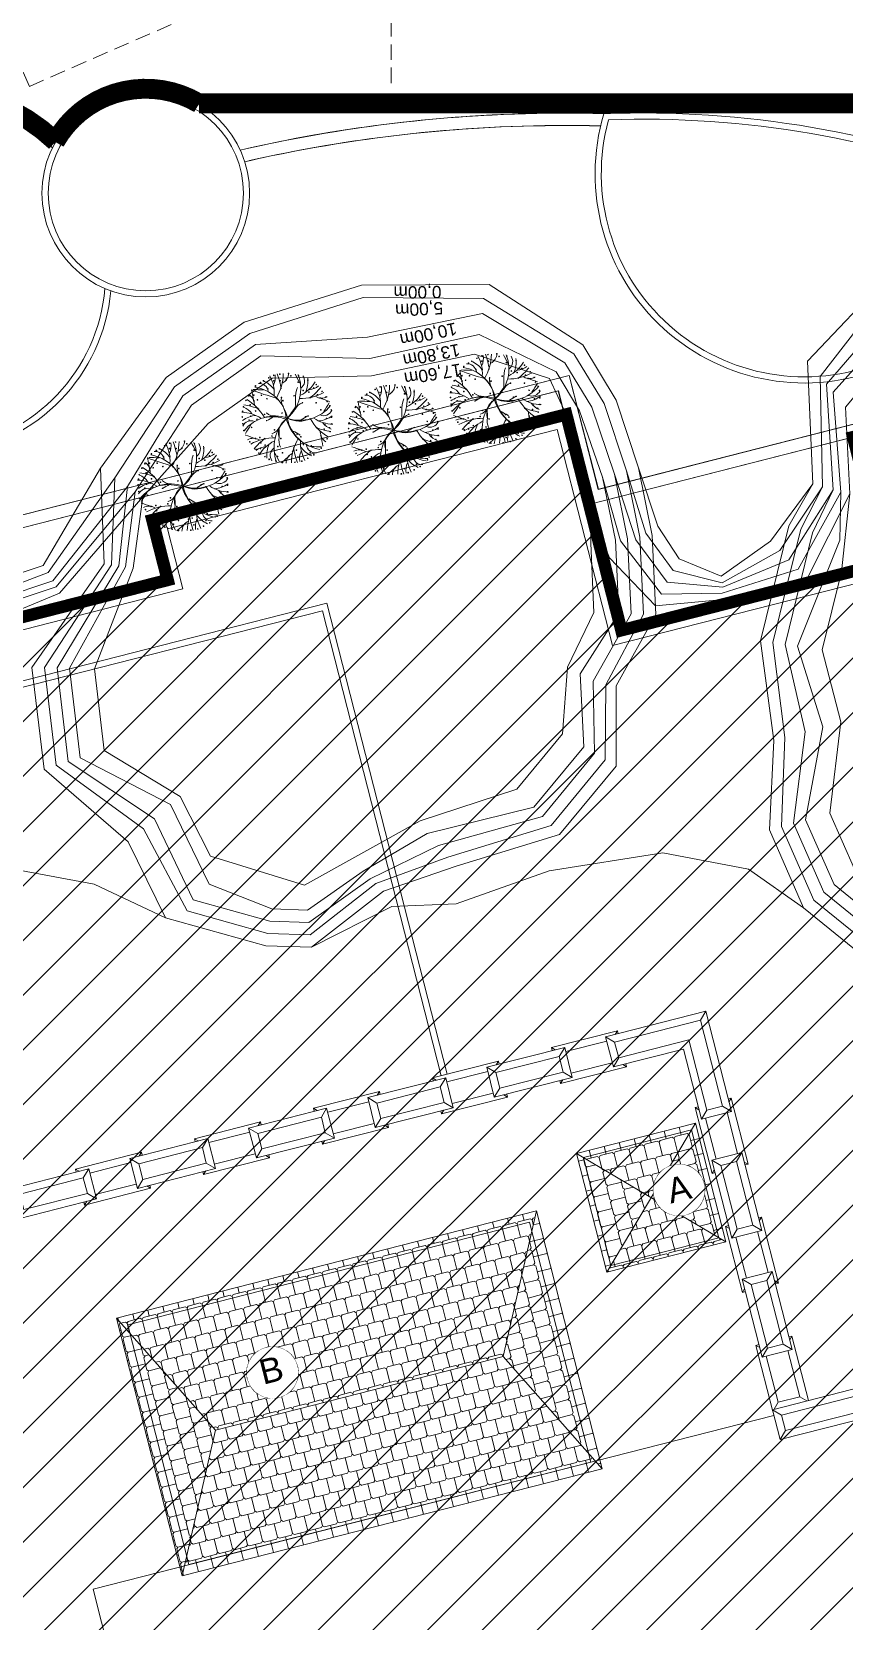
# Model space of a CAD drawing. Header units: millimetres. Extents: x 886808 to 1650903, y -1008069 to 230892.
# Drawn here: x 949203 to 962326, y -286139 to -260456 of the extents above; entities that cross this region are included whole.
import ezdxf
from ezdxf.enums import TextEntityAlignment as Align

# ---------------------------------------------------------------- set-up
doc = ezdxf.new("R2010")
doc.units = ezdxf.units.MM
doc.linetypes.add('DASHED2', pattern=[0.375, 0.25, -0.125])
doc.linetypes.add('PHANTOM2', pattern=[31.75, 15.875, -3.175, 3.175, -3.175, 3.175, -3.175])
doc.layers.get('0').update_dxf_attribs({"lineweight": 0})
for name, color, linetype, lineweight in [('0___TUONG XAY MOI', 10, 'Continuous', 40), ('8l', 8, 'Continuous', 5), ('8l NET TO', 8, 'Continuous', 9), ('DMANH', 116, 'Continuous', 15)]:
    doc.layers.add(name, color=color, linetype=linetype, lineweight=lineweight)
doc.styles.add('Arial', font='arial.ttf', dxfattribs={"height": 253.361452})

# ---------------------------------------------------------------- blocks, each defined once
blk = doc.blocks.new('tree9')
for centre, radius, start, end in [((-795, 318), 758, 35.2556, 48.2655), ((-245, 896), 3.75, 0, 180), ((-245, 896), 3.75, 180, 0), ((-721, 672), 546, 356.9454, 26.6607), ((-298, 894), 128, 326.7152, 25.9404), ((-182, 938), 3.75, 0, 180), ((-182, 938), 3.75, 180, 0), ((-8233, 4110), 8688, 338.0574, 338.8265), ((-130, 948), 3.75, 0, 180), ((-130, 948), 3.75, 180, 0), ((1344, 400), 1582, 158.7733, 158.8265), ((-7645, -9739), 13093, 54.3945, 54.8866), ((-372, 657), 436, 338.9912, 48.6002), ((-81, 976), 3.75, 0, 180), ((-81, 976), 3.75, 180, 0), ((-42, 875), 3.75, 0, 180), ((-35, 990), 3.75, 0, 180), ((-35, 990), 3.75, 180, 0), ((-77, 906), 101, 335.3975, 62.7353), ((-220, 829), 301, 3.2809, 33.8333), ((46, 990), 3.75, 0, 180), ((46, 990), 3.75, 180, 0), ((-261, 1023), 384, 323.3595, 356.7486), ((-195, 1241), 546, 296.9454, 326.6607), ((56, 931), 3.75, 0, 180), ((56, 931), 3.75, 180, 0), ((-5, 1058), 198, 302.6988, 336.0759), ((119, 987), 3.75, 0, 180), ((119, 987), 3.75, 180, 0), ((123, 913), 3.75, 0, 180), ((123, 913), 3.75, 180, 0), ((-539, 1128), 758, 335.2556, 348.2655), ((161, 962), 3.75, 0, 180), ((161, 962), 3.75, 180, 0), ((172, 903), 3.75, 0, 180), ((172, 903), 3.75, 180, 0), ((203, 966), 3.75, 0, 180), ((203, 966), 3.75, 180, 0), ((208, 986), 128, 266.7152, 325.9404), ((-974, 9465), 8688, 278.0574, 278.8265), ((280, 931), 3.75, 0, 180), ((280, 931), 3.75, 180, 0), ((602, -684), 1582, 98.7733, 98.8265), ((-372, 607), 101, 35.3975, 122.7353), ((-377, 445), 301, 63.2809, 93.8333), ((-375, 745), 3.75, 0, 180), ((-375, 745), 3.75, 180, 0), ((-565, 505), 384, 23.3595, 56.7486), ((-322, 836), 3.75, 0, 180), ((-322, 836), 3.75, 180, 0), ((-467, 745), 198, 2.6988, 36.0759), ((-287, 805), 3.75, 0, 180), ((-287, 805), 3.75, 180, 0), ((-242, 752), 3.75, 0, 180), ((-242, 752), 3.75, 180, 0), ((-210, 843), 3.75, 0, 180), ((-210, 843), 3.75, 180, 0), ((-183, 765), 3.75, 0, 180), ((-183, 765), 3.75, 180, 0), ((-173, 870), 3.75, 0, 180), ((-173, 870), 3.75, 180, 0), ((-123, 826), 3.75, 0, 180), ((-123, 826), 3.75, 180, 0), ((-42, 875), 3.75, 180, 0), ((20, 731), 2.53, 3.3236, 206.7152), ((1484, 1468), 1642, 206.7152, 209.7311), ((28, 700), 3.75, 0, 180), ((-33, 931), 436, 278.9912, 348.6002), ((-219, 645), 292, 330.3554, 21.8196), ((54, 750), 3.75, 0, 180), ((54, 750), 3.75, 0, 180), ((54, 750), 3.75, 0, 180), ((54, 750), 3.75, 180, 0), ((54, 750), 3.75, 180, 0), ((54, 750), 3.75, 180, 0), ((154, 821), 3.75, 0, 180), ((154, 821), 3.75, 180, 0), ((244, 863), 3.75, 0, 180), ((244, 863), 3.75, 180, 0), ((330, 800), 101, 275.3975, 2.7353), ((350, 752), 3.75, 0, 180), ((350, 752), 3.75, 180, 0), ((-12673, 2031), 13093, 354.3945, 354.8866), ((192, 885), 301, 303.2809, 333.8333), ((382, 861), 3.75, 0, 180), ((382, 861), 3.75, 180, 0), ((427, 735), 3.75, 0, 180), ((427, 735), 3.75, 180, 0), ((452, 776), 3.75, 0, 180), ((452, 776), 3.75, 180, 0), ((487, 707), 3.75, 0, 180), ((487, 707), 3.75, 180, 0), ((-472, 409), 128, 26.7152, 85.9404), ((-459, 536), 3.75, 0, 180), ((-459, 536), 3.75, 180, 0), ((5063, -11269), 13093, 114.3945, 114.8866), ((-304, 227), 436, 38.9912, 108.6002), ((-430, 560), 3.75, 0, 180), ((-430, 560), 3.75, 180, 0), ((-429, 644), 3.75, 0, 180), ((-429, 644), 3.75, 180, 0), ((-357, 637), 3.75, 0, 180), ((-357, 637), 3.75, 180, 0), ((-175, 917), 317, 246.5623, 270.6123), ((-263, 689), 3.75, 0, 180), ((-263, 689), 3.75, 180, 0), ((-210, 585), 3.75, 0, 180), ((-210, 585), 3.75, 180, 0), ((-78, 2240), 1642, 266.7152, 269.7311), ((-129, 674), 3.75, 0, 180), ((-129, 674), 3.75, 180, 0), ((-127, 674), 1.79, 42.8151, 197.1849), ((5, 715), 140, 197.1849, 241.7271), ((-2916, -3037), 4607, 50.1713, 52.0895), ((28, 700), 3.75, 180, 0), ((-94, 1002), 533, 285.2496, 316.7974), ((1597, -271), 1642, 146.7152, 149.7311), ((214, 602), 3.75, 0, 180), ((214, 602), 3.75, 180, 0), ((226, 629), 2.53, 303.3236, 146.7152), ((245, 640), 3.75, 0, 180), ((245, 640), 3.75, 180, 0), ((560, 1070), 546, 236.9454, 266.6607), ((338, 1018), 384, 263.3595, 296.7486), ((333, 665), 3.75, 0, 180), ((333, 665), 3.75, 180, 0), ((291, 1311), 758, 275.2556, 288.2655), ((392, 585), 3.75, 0, 180), ((392, 585), 3.75, 180, 0), ((403, 543), 3.75, 0, 180), ((403, 543), 3.75, 180, 0), ((497, 813), 198, 242.6988, 276.0759), ((541, 593), 128, 206.7152, 265.9404), ((469, 599), 3.75, 0, 180), ((469, 599), 3.75, 180, 0), ((515, 640), 3.75, 0, 180), ((515, 640), 3.75, 180, 0), ((525, 564), 3.75, 0, 180), ((525, 564), 3.75, 180, 0), ((-491, -68), 546, 56.9454, 86.6607), ((-222, -309), 758, 95.2556, 108.2655), ((-455, 438), 3.75, 0, 180), ((-455, 438), 3.75, 180, 0), ((-428, 189), 198, 62.6988, 96.0759), ((-445, 371), 3.75, 0, 180), ((-445, 371), 3.75, 180, 0), ((-269, -16), 384, 83.3595, 116.7486), ((-122, 117), 301, 123.2809, 153.8333), ((-386, 504), 3.75, 0, 180), ((-386, 504), 3.75, 180, 0), ((-385, 368), 3.75, 0, 180), ((-385, 368), 3.75, 180, 0), ((-382, 441), 3.75, 0, 180), ((-382, 441), 3.75, 180, 0), ((103, 71), 436, 98.9912, 168.6002), ((-294, 367), 3.75, 0, 180), ((-294, 367), 3.75, 180, 0), ((-3023, 1291), 2970, 336.8028, 342.3341), ((-197, 445), 3.75, 0, 180), ((-197, 445), 3.75, 0, 180), ((-197, 445), 3.75, 0, 180), ((-197, 445), 3.75, 180, 0), ((-197, 445), 3.75, 180, 0), ((-197, 445), 3.75, 180, 0), ((-196, 447), 1.79, 102.8151, 257.1849), ((-166, 582), 140, 257.1849, 301.7271), ((37, 169), 318, 88.4216, 136.3069), ((-184, 398), 3.75, 0, 180), ((-184, 398), 3.75, 0, 180), ((-184, 398), 3.75, 180, 0), ((-184, 398), 3.75, 180, 0), ((-161, 459), 3.75, 0, 180), ((-161, 459), 3.75, 180, 0), ((-136, 368), 140, 317.1849, 1.7271), ((-25, 445), 3.75, 0, 180), ((-25, 445), 3.75, 180, 0), ((441, 345), 436, 158.9912, 228.6002), ((420, 322), 409, 156.0737, 190.394), ((373, 775), 436, 218.9912, 288.6002), ((200, 572), 176, 208.762, 283.5925), ((64, 287), 140, 17.1849, 61.7271), ((158, 354), 3.75, 0, 180), ((158, 354), 3.75, 180, 0), ((147, -1238), 1642, 86.7152, 89.7311), ((281, 607), 209, 259.1238, 289.3959), ((791, 330), 546, 176.9454, 206.6607), ((256, 420), 3.75, 0, 180), ((256, 420), 3.75, 180, 0), ((343, 382), 3.75, 0, 180), ((343, 382), 3.75, 180, 0), ((413, 431), 3.75, 0, 180), ((413, 431), 3.75, 180, 0), ((-4994, 12271), 13093, 294.3945, 294.8866), ((452, 375), 3.75, 0, 180), ((452, 375), 3.75, 180, 0), ((453, 501), 3.75, 0, 180), ((453, 501), 3.75, 0, 180), ((453, 501), 3.75, 0, 180), ((453, 501), 3.75, 0, 180), ((453, 501), 3.75, 180, 0), ((453, 501), 3.75, 180, 0), ((453, 501), 3.75, 180, 0), ((453, 501), 3.75, 180, 0), ((7294, 5857), 8688, 218.0574, 218.8265), ((501, 354), 3.75, 0, 180), ((501, 354), 3.75, 180, 0), ((522, 427), 3.75, 0, 180), ((522, 427), 3.75, 180, 0), ((-708, -583), 1582, 38.7733, 38.8265), ((-420, 315), 3.75, 0, 180), ((-420, 315), 3.75, 180, 0), ((-389, 256), 3.75, 0, 180), ((-389, 256), 3.75, 180, 0), ((-371, 221), 3.75, 0, 180), ((-371, 221), 3.75, 180, 0), ((-261, 202), 101, 95.3975, 182.7353), ((-298, 298), 3.75, 0, 180), ((-298, 298), 3.75, 180, 0), ((12742, -1029), 13093, 174.3945, 174.8866), ((-231, 225), 3.75, 0, 180), ((-231, 225), 3.75, 180, 0), ((-190, 285), 3.75, 0, 180), ((-190, 285), 3.75, 180, 0), ((265, -239), 546, 116.9454, 146.6607), ((-182, 179), 3.75, 0, 180), ((-182, 179), 3.75, 180, 0), ((608, -126), 758, 155.2556, 168.2655), ((-85, 180), 3.75, 0, 180), ((-85, 180), 3.75, 0, 180), ((-85, 180), 3.75, 0, 180), ((-85, 180), 3.75, 0, 180), ((-85, 180), 3.75, 180, 0), ((-85, 180), 3.75, 180, 0), ((-85, 180), 3.75, 180, 0), ((-85, 180), 3.75, 180, 0), ((331, -21), 384, 143.3595, 176.7486), ((-34, 274), 1.79, 162.8151, 317.1849), ((-18, 252), 3.75, 0, 180), ((-18, 252), 3.75, 180, 0), ((-1415, -466), 1642, 26.7152, 29.7311), ((50, 271), 2.53, 183.3236, 26.7152), ((197, 328), 1.79, 222.8151, 17.1849), ((224, 322), 3.75, 0, 180), ((224, 322), 3.75, 180, 0), ((235, 189), 3.75, 0, 180), ((235, 189), 3.75, 180, 0), ((368, 108), 128, 146.7152, 205.9404), ((864, 684), 758, 215.2556, 228.2655), ((250, 240), 3.75, 0, 180), ((250, 240), 3.75, 180, 0), ((634, 496), 384, 203.3595, 236.7486), ((294, 196), 3.75, 0, 180), ((294, 196), 3.75, 180, 0), ((446, 557), 301, 243.2809, 273.8333), ((322, 242), 3.75, 0, 180), ((322, 242), 3.75, 180, 0), ((536, 257), 198, 182.6988, 216.0759), ((357, 189), 3.75, 0, 180), ((357, 189), 3.75, 180, 0), ((442, 395), 101, 215.3975, 302.7353), ((396, 305), 3.75, 0, 180), ((396, 305), 3.75, 180, 0), ((448, 235), 3.75, 0, 180), ((448, 235), 3.75, 180, 0), ((480, 280), 3.75, 0, 180), ((480, 280), 3.75, 180, 0), ((-336, 165), 3.75, 0, 180), ((-336, 165), 3.75, 180, 0), ((-290, 122), 3.75, 0, 180), ((-290, 122), 3.75, 180, 0), ((-532, 1686), 1582, 278.7733, 278.8265), ((1044, -8464), 8688, 98.0574, 98.8265), ((-139, 16), 128, 86.7152, 145.9404), ((-235, 140), 3.75, 0, 180), ((-235, 140), 3.75, 180, 0), ((-231, 88), 3.75, 0, 180), ((-231, 88), 3.75, 180, 0), ((-182, 53), 3.75, 0, 180), ((-182, 53), 3.75, 180, 0), ((-174, 139), 3.75, 0, 180), ((-174, 139), 3.75, 0, 180), ((-174, 139), 3.75, 0, 180), ((-174, 139), 3.75, 0, 180), ((-174, 139), 3.75, 0, 180), ((-174, 139), 3.75, 0, 180), ((-174, 139), 3.75, 0, 180), ((-174, 139), 3.75, 0, 180), ((-174, 139), 3.75, 0, 180), ((-174, 139), 3.75, 0, 180), ((-174, 139), 3.75, 0, 180), ((-174, 139), 3.75, 0, 180), ((-174, 139), 3.75, 180, 0), ((-174, 139), 3.75, 180, 0), ((-174, 139), 3.75, 180, 0), ((-174, 139), 3.75, 180, 0), ((-174, 139), 3.75, 180, 0), ((-174, 139), 3.75, 180, 0), ((-174, 139), 3.75, 180, 0), ((-174, 139), 3.75, 180, 0), ((-174, 139), 3.75, 180, 0), ((-174, 139), 3.75, 180, 0), ((-174, 139), 3.75, 180, 0), ((-174, 139), 3.75, 180, 0), ((-130, 98), 3.75, 0, 180), ((-130, 98), 3.75, 180, 0), ((-112, 21), 3.75, 0, 180), ((-112, 21), 3.75, 180, 0), ((74, -56), 198, 122.6988, 156.0759), ((-63, 11), 3.75, 0, 180), ((-63, 11), 3.75, 180, 0), ((-60, 154), 3.75, 0, 180), ((-60, 154), 3.75, 180, 0), ((289, 173), 301, 183.2809, 213.8333), ((-4, 98), 3.75, 0, 180), ((-4, 98), 3.75, 180, 0), ((0, 4), 3.75, 0, 180), ((0, 4), 3.75, 180, 0), ((32, 165), 3.75, 0, 180), ((32, 165), 3.75, 180, 0), ((39, 77), 3.75, 0, 180), ((39, 77), 3.75, 180, 0), ((146, 95), 101, 155.3975, 242.7353), ((74, 7), 3.75, 0, 180), ((74, 7), 3.75, 180, 0), ((7714, 10741), 13093, 234.3945, 234.8866), ((119, 102), 3.75, 0, 180), ((119, 102), 3.75, 180, 0), ((151, 14), 3.75, 0, 180), ((151, 14), 3.75, 180, 0), ((-1275, 602), 1582, 338.7733, 338.8265), ((8303, -3108), 8688, 158.0574, 158.8265), ((244, 139), 3.75, 0, 180), ((244, 139), 3.75, 0, 180), ((244, 139), 3.75, 180, 0), ((244, 139), 3.75, 180, 0), ((277, 74), 3.75, 0, 180), ((277, 74), 3.75, 180, 0), ((364, 140), 3.75, 0, 180), ((364, 140), 3.75, 180, 0), ((406, 168), 3.75, 0, 180), ((406, 168), 3.75, 180, 0)]:
    blk.add_arc(centre, radius, start, end)
blk = doc.blocks.new('TTTTTTTTTTTTTTTTTTTTT')
at = {"layer": '8l', "transparency": 33554636}
h = blk.add_hatch(dxfattribs=at)
h.set_pattern_fill('3TAB', color=256, scale=500, angle=194.3151, style=0, pattern_type=2)
h.set_pattern_definition([(194.3151, (1300233.87, 149448.16), (-59.3051, -273.1445), [200, -50, 200, -50]), (284.3151, (1300264.28, 149430.11), (182.9325, -211.3308), [225, -275]), (239.31512, (1300282.32, 149460.52), (-59.30515, -273.14447), [35.3553, -671.7514]), (329.31512, (1300233.87, 149448.155), (182.93248, -211.3308), [35.3553, -671.7514])])
h.paths.add_polyline_path([(1293912, 178208), (1295116, 177494), (1295830, 178698)])
h = blk.add_hatch(dxfattribs=at)
h.set_pattern_fill('3TAB', color=256, scale=500, angle=104.3151, style=0, pattern_type=2)
h.set_pattern_definition([(104.3151, (1300342.13, 149630.59), (-273.1445, 59.3051), [200, -50, 200, -50]), (194.3151, (1300324.08, 149600.18), (-211.3308, -182.9325), [225, -275]), (149.31512, (1300354.49, 149582.14), (-273.14447, 59.30515), [35.3553, -671.7514]), (239.31512, (1300342.13, 149630.59), (-211.3308, -182.93248), [35.3553, -671.7514])])
h.paths.add_polyline_path([(1295116, 177494), (1296320, 176779), (1295830, 178698)])
h = blk.add_hatch(dxfattribs=at)
h.set_pattern_fill('3TAB', color=256, scale=500, angle=284.3151, style=0, pattern_type=2)
h.set_pattern_definition([(284.3151, (1300416.3, 149339.9), (273.1445, -59.3051), [200, -50, 200, -50]), (14.3151, (1300434.34, 149370.3), (211.3308, 182.9325), [225, -275]), (329.31512, (1300403.94, 149388.35), (273.14447, -59.30515), [35.3553, -671.7514]), (59.31512, (1300416.3, 149339.9), (211.3308, 182.93248), [35.3553, -671.7514])])
h.paths.add_polyline_path([(1293912, 178208), (1294401, 176290), (1295116, 177494)])
h = blk.add_hatch(dxfattribs=at)
h.set_pattern_fill('3TAB', color=256, scale=500, angle=194.3151, style=0, pattern_type=2)
h.set_pattern_definition([(194.315, (1296174.59, 176742.14), (-59.305, -273.144), [200, -50, 200, -50]), (284.315, (1296204.99, 176724.1), (182.9325, -211.331), [225, -275]), (239.315, (1296223.03, 176754.51), (-59.305, -273.1445), [35.355, -671.751]), (329.315, (1296174.59, 176742.145), (182.9325, -211.331), [35.355, -671.751])])
h.paths.add_polyline_path([(1294401, 176290), (1296320, 176779), (1295116, 177494)])
h = blk.add_hatch(dxfattribs=at)
h.set_pattern_fill('3TAB', color=256, scale=500, angle=194.3151, style=0, pattern_type=2)
h.set_pattern_definition([(194.315, (1293502.03, 175121.38), (-59.305, -273.1445), [200, -50, 200, -50]), (284.3151, (1293532.43, 175103.34), (182.9325, -211.3308), [225, -275]), (239.3151, (1293550.47, 175133.74), (-59.3051, -273.1445), [35.355, -671.7514]), (329.3151, (1293502.03, 175121.38), (182.9325, -211.3308), [35.355, -671.7514])])
h.paths.add_polyline_path([(1286478, 175548), (1286696, 175301), (1288076, 173737), (1290401, 174330), (1292727, 174924), (1293188, 176958), (1293261, 177279)])
h = blk.add_hatch(dxfattribs=at)
h.set_pattern_fill('3TAB', color=256, scale=500, angle=104.3151, style=0, pattern_type=2)
h.set_pattern_definition([(104.315, (1294069.38, 173504.66), (-273.144, 59.305), [200, -50, 200, -50]), (194.315, (1294051.34, 173474.25), (-211.3308, -182.9325), [225, -275]), (149.315, (1294081.75, 173456.21), (-273.1445, 59.3051), [35.355, -671.751]), (239.315, (1294069.38, 173504.66), (-211.3308, -182.9325), [35.355, -671.751])])
h.paths.add_polyline_path([(1292727, 174924), (1294324, 173112), (1293261, 177279)])
h = blk.add_hatch(dxfattribs=at)
h.set_pattern_fill('3TAB', color=256, scale=500, angle=284.3151, style=0, pattern_type=2)
h.set_pattern_definition([(284.315, (1288572.09, 171792.24), (273.144, -59.305), [200, -50, 200, -50]), (14.315, (1288590.13, 171822.65), (211.3308, 182.9325), [225, -275]), (329.315, (1288559.72, 171840.69), (273.1445, -59.3051), [35.355, -671.751]), (59.315, (1288572.085, 171792.24), (211.3308, 182.9325), [35.355, -671.751])])
h.paths.add_polyline_path([(1286478, 175548), (1287542, 171382), (1288076, 173737)])
h = blk.add_hatch(dxfattribs=at)
h.set_pattern_fill('3TAB', color=256, scale=500, angle=374.3151, style=0, pattern_type=2)
h.set_pattern_definition([(14.315, (1294287.22, 173257.66), (59.305, 273.1445), [200, -50, 200, -50]), (104.3151, (1294256.82, 173275.7), (-182.9325, 211.3308), [225, -275]), (59.3151, (1294238.77, 173245.29), (59.3051, 273.1445), [35.355, -671.7514]), (149.3151, (1294287.22, 173257.655), (-182.9325, 211.3308), [35.355, -671.7514])])
h.paths.add_polyline_path([(1288076, 173737), (1287614, 171703), (1287542, 171382), (1294324, 173112), (1294106, 173359), (1292727, 174924), (1290401, 174330)])
for p, q in [((1293744, 190148, -4649), (1287059, 188442, -4649)), ((1294635, 186660, -4649), (1293744, 190148, -4649)), ((1293600, 189905, -4649), (1287302, 188298, -4649)), ((1294490, 186417, -4649), (1293600, 189905, -4649)), ((1287059, 188442, -4649), (1287306, 187473, -4649)), ((1287302, 188298, -4649), (1287549, 187329, -4649)), ((1298898, 187748, -4649), (1294635, 186660, -4649)), ((1299141, 187603, -4649), (1294490, 186417, -4649)), ((1287306, 187473, -4649), (1283334, 186459, -4649)), ((1287549, 187329, -4649), (1283383, 186265, -4649)), ((1289878, 187098, -4649), (1283581, 185491, -4649)), ((1289806, 186976, -4649), (1283605, 185394, -4649)), ((1291723, 179463, -4649), (1289806, 186976, -4649)), ((1291820, 179488, -4649), (1289878, 187098, -4649)), ((1295912, 180360, -4649), (1295998, 180506, -4649)), ((1293504, 179918, -4649), (1294570, 180190, -4649)), ((1294526, 180006, -4649), (1294380, 180093, -4649)), ((1294570, 180190, -4649), (1294536, 180132, -4649)), ((1294570, 180190, -4649), (1294582, 180144, -4649)), ((1294591, 179751, -4606), (1295725, 180041, -4558)), ((1296014, 178907, -4600), (1295725, 180041, -4558)), ((1293504, 179918, -4649), (1293517, 179869, -4649)), ((1293504, 179918, -4649), (1293565, 179882, -4649)), ((1293504, 179918, -4649), (1293517, 179869, -4649)), ((1293504, 179918, -4649), (1293565, 179882, -4649)), ((1293632, 179775, -4600), (1293719, 179921, -4600)), ((1293632, 179775, -4600), (1293719, 179921, -4600)), ((1293632, 179775, -4600), (1293719, 179921, -4600)), ((1293736, 179853, -4649), (1294398, 180022, -4649)), ((1294505, 179605, -4606), (1295638, 179895, -4558)), ((1295928, 178761, -4600), (1295638, 179895, -4558)), ((1292648, 179699, -4649), (1291582, 179427, -4649)), ((1292476, 179531, -4649), (1291814, 179363, -4649)), ((1292605, 179513, -4600), (1292459, 179599, -4600)), ((1292605, 179513, -4600), (1292459, 179599, -4600)), ((1292648, 179699, -4649), (1292612, 179638, -4649)), ((1292648, 179699, -4649), (1292661, 179651, -4649)), ((1293653, 179336, -4649), (1294719, 179608, -4649)), ((1293825, 179504, -4649), (1294487, 179673, -4649)), ((1294505, 179605, -4606), (1294591, 179751, -4606)), ((1294719, 179608, -4649), (1294658, 179645, -4649)), ((1294719, 179608, -4649), (1294658, 179645, -4649)), ((1294719, 179608, -4649), (1294706, 179657, -4649)), ((1294719, 179608, -4649), (1294706, 179657, -4649)), ((1291582, 179427, -4649), (1291595, 179379, -4649)), ((1291582, 179427, -4649), (1291643, 179391, -4649)), ((1291797, 179430, -4600), (1291710, 179284, -4600)), ((1291710, 179284, -4600), (1291797, 179430, -4600)), ((1291710, 179284, -4600), (1291797, 179430, -4600)), ((1293653, 179336, -4649), (1293640, 179385, -4649)), ((1293653, 179336, -4649), (1293640, 179385, -4649)), ((1293653, 179336, -4649), (1293689, 179397, -4649)), ((1293653, 179336, -4649), (1293689, 179397, -4649)), ((1293696, 179523, -4600), (1293842, 179436, -4600)), ((1293696, 179523, -4600), (1293842, 179436, -4600)), ((1293696, 179523, -4600), (1293842, 179436, -4600)), ((1293696, 179523, -4600), (1293842, 179436, -4600)), ((1293696, 179523, -4600), (1293842, 179436, -4600)), ((1289660, 178937, -4649), (1290726, 179209, -4649)), ((1289892, 178872, -4649), (1290554, 179041, -4649)), ((1290683, 179022, -4600), (1290537, 179109, -4600)), ((1290537, 179109, -4600), (1290683, 179022, -4600)), ((1290683, 179022, -4600), (1290537, 179109, -4600)), ((1290683, 179022, -4600), (1290537, 179109, -4600)), ((1290726, 179209, -4649), (1290690, 179148, -4649)), ((1290726, 179209, -4649), (1290690, 179148, -4649)), ((1290726, 179209, -4649), (1290690, 179148, -4649)), ((1290739, 179160, -4649), (1290726, 179209, -4649)), ((1290726, 179209, -4649), (1290739, 179160, -4649)), ((1290726, 179209, -4649), (1290739, 179160, -4649)), ((1292797, 179118, -4649), (1291731, 178846, -4649)), ((1291774, 179032, -4600), (1291920, 178946, -4600)), ((1291774, 179032, -4600), (1291920, 178946, -4600)), ((1291774, 179032, -4600), (1291920, 178946, -4600)), ((1292565, 179183, -4649), (1291903, 179014, -4649)), ((1292669, 179261, -4600), (1292582, 179115, -4600)), ((1292669, 179261, -4600), (1292582, 179115, -4600)), ((1292669, 179261, -4600), (1292582, 179115, -4600)), ((1292669, 179261, -4600), (1292582, 179115, -4600)), ((1292797, 179118, -4649), (1292736, 179154, -4649)), ((1292797, 179118, -4649), (1292784, 179166, -4649)), ((1296409, 179099, -4649), (1296360, 179087, -4649)), ((1296409, 179099, -4649), (1296373, 179038, -4649)), ((1296681, 178033, -4649), (1296409, 179099, -4649)), ((1289660, 178937, -4649), (1289673, 178888, -4649)), ((1289660, 178937, -4649), (1289721, 178901, -4649)), ((1289788, 178794, -4600), (1289874, 178940, -4600)), ((1289788, 178794, -4600), (1289874, 178940, -4600)), ((1290747, 178770, -4600), (1290660, 178624, -4600)), ((1290747, 178770, -4600), (1290660, 178624, -4600)), ((1290747, 178770, -4600), (1290660, 178624, -4600)), ((1290747, 178770, -4600), (1290660, 178624, -4600)), ((1291731, 178846, -4649), (1291718, 178894, -4649)), ((1291731, 178846, -4649), (1291767, 178907, -4649)), ((1295828, 178951, -4649), (1295876, 178963, -4649)), ((1295828, 178951, -4649), (1295876, 178963, -4649)), ((1296100, 177885, -4649), (1295828, 178951, -4649)), ((1295828, 178951, -4649), (1295888, 178914, -4649)), ((1295828, 178951, -4649), (1295888, 178914, -4649)), ((1295928, 178761, -4600), (1296014, 178907, -4600)), ((1296164, 178116, -4649), (1295995, 178778, -4649)), ((1296412, 178885, -4600), (1296266, 178971, -4600)), ((1296266, 178971, -4600), (1296412, 178885, -4600)), ((1296266, 178971, -4600), (1296412, 178885, -4600)), ((1296513, 178205, -4649), (1296344, 178867, -4649)), ((1288804, 178718, -4649), (1287738, 178446, -4649)), ((1288632, 178551, -4649), (1287970, 178382, -4649)), ((1288760, 178532, -4600), (1288614, 178618, -4600)), ((1288760, 178532, -4600), (1288614, 178618, -4600)), ((1288760, 178532, -4600), (1288614, 178618, -4600)), ((1288760, 178532, -4600), (1288614, 178618, -4600)), ((1288760, 178532, -4600), (1288614, 178618, -4600)), ((1288804, 178718, -4649), (1288768, 178657, -4649)), ((1288804, 178718, -4649), (1288768, 178657, -4649)), ((1288804, 178718, -4649), (1288768, 178657, -4649)), ((1288804, 178718, -4649), (1288816, 178670, -4649)), ((1288804, 178718, -4649), (1288816, 178670, -4649)), ((1288804, 178718, -4649), (1288816, 178670, -4649)), ((1289808, 178355, -4649), (1290874, 178627, -4649)), ((1289852, 178542, -4600), (1289998, 178455, -4600)), ((1289852, 178542, -4600), (1289998, 178455, -4600)), ((1289852, 178542, -4600), (1289998, 178455, -4600)), ((1289852, 178542, -4600), (1289998, 178455, -4600)), ((1289981, 178523, -4649), (1290643, 178692, -4649)), ((1290874, 178627, -4649), (1290814, 178664, -4649)), ((1290874, 178627, -4649), (1290814, 178664, -4649)), ((1290874, 178627, -4649), (1290814, 178664, -4649)), ((1290874, 178627, -4649), (1290862, 178676, -4649)), ((1290874, 178627, -4649), (1290862, 178676, -4649)), ((1290874, 178627, -4649), (1290862, 178676, -4649)), ((1294401, 176290, -4669), (1295830, 178698, -4669)), ((1287738, 178446, -4649), (1287799, 178410, -4649)), ((1287750, 178398, -4649), (1287738, 178446, -4649)), ((1287738, 178446, -4649), (1287750, 178398, -4649)), ((1287738, 178446, -4649), (1287799, 178410, -4649)), ((1287738, 178446, -4649), (1287750, 178398, -4649)), ((1287738, 178446, -4649), (1287799, 178410, -4649)), ((1287866, 178303, -4600), (1287952, 178449, -4600)), ((1287952, 178449, -4600), (1287866, 178303, -4600)), ((1287866, 178303, -4600), (1287952, 178449, -4600)), ((1287866, 178303, -4600), (1287952, 178449, -4600)), ((1288825, 178280, -4600), (1288738, 178134, -4600)), ((1288825, 178280, -4600), (1288738, 178134, -4600)), ((1288825, 178280, -4600), (1288738, 178134, -4600)), ((1288825, 178280, -4600), (1288738, 178134, -4600)), ((1288825, 178280, -4600), (1288738, 178134, -4600)), ((1288825, 178280, -4600), (1288738, 178134, -4600)), ((1288825, 178280, -4600), (1288738, 178134, -4600)), ((1288825, 178280, -4600), (1288738, 178134, -4600)), ((1288825, 178280, -4600), (1288738, 178134, -4600)), ((1289808, 178355, -4649), (1289796, 178404, -4649)), ((1289808, 178355, -4649), (1289845, 178416, -4649)), ((1285816, 177956, -4649), (1286882, 178228, -4649)), ((1286047, 177891, -4649), (1286710, 178060, -4649)), ((1286692, 178128, -4600), (1286838, 178041, -4600)), ((1286838, 178041, -4600), (1286692, 178128, -4600)), ((1286838, 178041, -4600), (1286692, 178128, -4600)), ((1286882, 178228, -4649), (1286846, 178167, -4649)), ((1286882, 178228, -4649), (1286894, 178179, -4649)), ((1288952, 178137, -4649), (1287886, 177865, -4649)), ((1287930, 178051, -4600), (1288076, 177965, -4600)), ((1287930, 178051, -4600), (1288076, 177965, -4600)), ((1287930, 178051, -4600), (1288076, 177965, -4600)), ((1287930, 178051, -4600), (1288076, 177965, -4600)), ((1288721, 178202, -4649), (1288059, 178033, -4649)), ((1288952, 178137, -4649), (1288891, 178173, -4649)), ((1288952, 178137, -4649), (1288891, 178173, -4649)), ((1288952, 178137, -4649), (1288891, 178173, -4649)), ((1288952, 178137, -4649), (1288940, 178185, -4649)), ((1288952, 178137, -4649), (1288940, 178185, -4649)), ((1288952, 178137, -4649), (1288940, 178185, -4649)), ((1293912, 178208, -4669), (1296320, 176779, -4669)), ((1296242, 178012, -4600), (1296097, 178099, -4600)), ((1296242, 178012, -4600), (1296097, 178099, -4600)), ((1296242, 178012, -4600), (1296097, 178099, -4600)), ((1296242, 178012, -4600), (1296097, 178099, -4600)), ((1296242, 178012, -4600), (1296097, 178099, -4600)), ((1296494, 178076, -4600), (1296581, 178222, -4600)), ((1296494, 178076, -4600), (1296581, 178222, -4600)), ((1296494, 178076, -4600), (1296581, 178222, -4600)), ((1296681, 178033, -4649), (1296620, 178069, -4649)), ((1296681, 178033, -4649), (1296620, 178069, -4649)), ((1296681, 178033, -4649), (1296633, 178021, -4649)), ((1296681, 178033, -4649), (1296633, 178021, -4649)), ((1285816, 177956, -4649), (1285828, 177907, -4649)), ((1285816, 177956, -4649), (1285877, 177920, -4649)), ((1285943, 177813, -4600), (1286030, 177959, -4600)), ((1285943, 177813, -4600), (1286030, 177959, -4600)), ((1286902, 177789, -4600), (1286816, 177643, -4600)), ((1286902, 177789, -4600), (1286816, 177643, -4600)), ((1286902, 177789, -4600), (1286816, 177643, -4600)), ((1287886, 177865, -4649), (1287874, 177913, -4649)), ((1287886, 177865, -4649), (1287874, 177913, -4649)), ((1287886, 177865, -4649), (1287874, 177913, -4649)), ((1287886, 177865, -4649), (1287922, 177926, -4649)), ((1287886, 177865, -4649), (1287922, 177926, -4649)), ((1287886, 177865, -4649), (1287922, 177926, -4649)), ((1296100, 177885, -4649), (1296136, 177945, -4649)), ((1296100, 177885, -4649), (1296136, 177945, -4649)), ((1296100, 177885, -4649), (1296148, 177897, -4649)), ((1296100, 177885, -4649), (1296148, 177897, -4649)), ((1285964, 177374, -4649), (1287030, 177646, -4649)), ((1286008, 177561, -4600), (1286154, 177474, -4600)), ((1286008, 177561, -4600), (1286154, 177474, -4600)), ((1286008, 177561, -4600), (1286154, 177474, -4600)), ((1286008, 177561, -4600), (1286154, 177474, -4600)), ((1286136, 177542, -4649), (1286799, 177711, -4649)), ((1287030, 177646, -4649), (1286969, 177683, -4649)), ((1287030, 177646, -4649), (1287018, 177695, -4649)), ((1285964, 177374, -4649), (1285952, 177423, -4649)), ((1285964, 177374, -4649), (1286000, 177435, -4649)), ((1292727, 174924, -4649), (1293261, 177279, -4649)), ((1296318, 177028, -4649), (1296367, 177041, -4649)), ((1296318, 177028, -4649), (1296590, 175962, -4649)), ((1296318, 177028, -4649), (1296379, 176992, -4649)), ((1296505, 176985, -4600), (1296418, 176839, -4600)), ((1296505, 176985, -4600), (1296418, 176839, -4600)), ((1296505, 176985, -4600), (1296418, 176839, -4600)), ((1296505, 176985, -4600), (1296418, 176839, -4600)), ((1296757, 177049, -4600), (1296903, 176962, -4600)), ((1296757, 177049, -4600), (1296903, 176962, -4600)), ((1296899, 177177, -4649), (1296851, 177164, -4649)), ((1296899, 177177, -4649), (1296863, 177116, -4649)), ((1296899, 177177, -4649), (1297171, 176111, -4649)), ((1296486, 176856, -4649), (1296655, 176194, -4649)), ((1296835, 176945, -4649), (1297004, 176283, -4649)), ((1297071, 176300, -4600), (1296985, 176154, -4600)), ((1296985, 176154, -4600), (1297071, 176300, -4600)), ((1296985, 176154, -4600), (1297071, 176300, -4600)), ((1296733, 176090, -4600), (1296587, 176177, -4600)), ((1296733, 176090, -4600), (1296587, 176177, -4600)), ((1296733, 176090, -4600), (1296587, 176177, -4600)), ((1296590, 175962, -4649), (1296626, 176023, -4649)), ((1296590, 175962, -4649), (1296639, 175975, -4649)), ((1297171, 176111, -4649), (1297111, 176147, -4649)), ((1297171, 176111, -4649), (1297123, 176098, -4649)), ((1288076, 173737, -4649), (1286478, 175548, -4649)), ((1297341, 175242, -4649), (1297390, 175255, -4649)), ((1297390, 175255, -4649), (1297341, 175242, -4649)), ((1297390, 175255, -4649), (1297354, 175194, -4649)), ((1297390, 175255, -4649), (1297354, 175194, -4649)), ((1297655, 174216, -4649), (1297390, 175255, -4649)), ((1290401, 174330, -4649), (1292727, 174924, -4649)), ((1292727, 174924, -4649), (1294324, 173112, -4649)), ((1296809, 175106, -4649), (1296857, 175119, -4649)), ((1296809, 175106, -4649), (1296857, 175119, -4649)), ((1297081, 174040, -4649), (1296809, 175106, -4649)), ((1296809, 175106, -4649), (1296869, 175070, -4649)), ((1296809, 175106, -4649), (1296869, 175070, -4649)), ((1296995, 175063, -4600), (1296909, 174917, -4600)), ((1297167, 174186, -4649), (1296976, 174934, -4649)), ((1297247, 175127, -4600), (1297393, 175040, -4600)), ((1297516, 174275, -4649), (1297325, 175023, -4649)), ((1297101, 174074, -4649), (1297167, 174186, -4649)), ((1297167, 174186, -4649), (1297516, 174275, -4649)), ((1297628, 174209, -4649), (1297516, 174275, -4649)), ((1297097, 173975, -4649), (1286102, 171169, -4649)), ((1297220, 173981, -4649), (1297074, 174067, -4649)), ((1288076, 173737, -4649), (1287542, 171382, -4649)), ((1297284, 173729, -4649), (1297197, 173583, -4649)), ((1287264, 166615, -4649), (1286102, 171169, -4649))]:
    blk.add_line(p, q, dxfattribs=at)
for points, elevation in [([(1298984, 192422), (1297643, 191008), (1297729, 189029), (1297341, 188351), (1296884, 186489), (1297097, 184881), (1297026, 183437), (1297579, 182178), (1298713, 181255)], -4649), ([(1294912, 189288), (1294553, 190381), (1294012, 191275), (1292501, 192251), (1290439, 192240), (1288542, 191641), (1287279, 190745), (1286220, 189283), (1286281, 187735), (1285114, 186062), (1285308, 184419), (1286666, 183244), (1287272, 182016), (1288893, 181564), (1289628, 181538), (1290792, 182444), (1291968, 182851), (1293637, 183360), (1294549, 184466), (1294553, 185765), (1295193, 186915), (1295134, 188190), (1294912, 189288)], -4649), ([(1297729, 189029), (1297044, 188100), (1296244, 187535), (1295566, 187817), (1295222, 188346), (1294912, 189288)], -4649), ([(1283283, 187932), (1283857, 187457), (1284602, 187299), (1285377, 187592), (1286453, 189124)], -4649), ([(1283593, 187999), (1284036, 187672), (1284581, 187473), (1285295, 187709), (1286220, 189283)], -4649), ([(1298182, 188893), (1297489, 187648), (1296262, 187263), (1295281, 187247), (1294621, 188106), (1294331, 189134)], -4649), ([(1298057, 188932), (1297341, 187799), (1296275, 187355), (1295376, 187437), (1294867, 188124), (1294525, 189185)], -4649), ([(1297882, 188980), (1297192, 187949), (1296265, 187430), (1295471, 187627), (1295028, 188229), (1294718, 189236)], -4649), ([(1282694, 187788), (1283385, 186893), (1284653, 186886), (1285557, 187263), (1286905, 188816)], -4649), ([(1282886, 187846), (1283548, 187087), (1284630, 187074), (1285507, 187362), (1286782, 188899)], -4649), ([(1283085, 187889), (1283681, 187235), (1284617, 187180), (1285449, 187458), (1286656, 188986)], -4649), ([(1298326, 188864), (1297637, 187498), (1296285, 187161), (1295187, 187057), (1294444, 187831), (1294140, 188598)], -4649), ([(1312356, 174079), (1312033, 176093), (1311677, 176838), (1311606, 177842), (1311513, 179465), (1311155, 180350), (1309958, 181316), (1308685, 182019), (1307316, 182222), (1305025, 181987), (1303108, 181421), (1301885, 180908), (1300552, 180767), (1300025, 180975), (1298713, 181255), (1297579, 182178), (1296689, 182799), (1295305, 183063), (1293468, 182772), (1291965, 182242), (1290929, 182195), (1289628, 181538)], -4649), ([(1287272, 182016), (1286118, 182557), (1284704, 182822), (1283516, 182684), (1282684, 182329), (1281715, 181294)], -4649), ([(1295928, 178761), (1296412, 178885), (1295998, 180506), (1294380, 180093), (1294505, 179605)], -4600), ([(1296014, 178907), (1296266, 178971), (1295912, 180360), (1294526, 180006), (1294591, 179751)], -4600), ([(1296320, 176779), (1295830, 178698), (1293912, 178208), (1294401, 176290), (1296320, 176779)], -4669)]:
    blk.add_lwpolyline(points, dxfattribs=dict(at, elevation=elevation))
for points, elevation in [([(1306031, 188775), (1305554, 190543), (1305405, 192099), (1304637, 192980), (1303497, 193473), (1302183, 193540), (1300698, 193075), (1299074, 192344), (1297844, 190764), (1297882, 188980), (1297532, 188293), (1297083, 186461), (1297274, 184930), (1297221, 183491), (1297743, 182302), (1298813, 181432), (1300047, 181539), (1301406, 181291), (1302421, 181854), (1303392, 183175), (1304449, 184017), (1305164, 185173), (1305557, 186253), (1305879, 187484)], -4649), ([(1305831, 188781), (1305353, 190475), (1305099, 191919), (1304516, 192814), (1303462, 193125), (1302197, 193364), (1300721, 192963), (1299272, 192174), (1297949, 190637), (1298057, 188932), (1297724, 188236), (1297282, 186432), (1297602, 185022), (1297416, 183545), (1297907, 182427), (1298912, 181608), (1300059, 181831), (1301336, 181481), (1302307, 182028), (1303039, 183390), (1304283, 184129), (1304898, 185412), (1305298, 186385), (1305682, 187521)], -4649), ([(1305630, 188787), (1304979, 190377), (1304870, 191787), (1304288, 192447), (1303435, 192850), (1302203, 193144), (1300818, 192772), (1299431, 192038), (1298058, 190506), (1298182, 188893), (1298163, 188117), (1297481, 186404), (1297887, 185101), (1297611, 183599), (1298071, 182552), (1299012, 181785), (1300070, 182111), (1301220, 181775), (1302156, 182258), (1302787, 183545), (1304116, 184240), (1304596, 185738), (1304962, 186632), (1305485, 187558)], -4649), ([(1305228, 188798), (1304717, 190307), (1304581, 191582), (1304148, 192240), (1303414, 192637), (1302236, 192817), (1300868, 192598), (1299609, 191884), (1298255, 190267), (1298326, 188864), (1298188, 187607), (1297879, 186347), (1298178, 185182), (1298000, 183706), (1298398, 182801), (1299081, 182136), (1300079, 182353), (1301094, 182206), (1301935, 182595), (1302596, 183729), (1303782, 184462), (1304308, 185956), (1304308, 185956), (1304819, 187194)], -4649), ([(1294718, 189236), (1294354, 190323), (1293867, 191128), (1292410, 192021), (1290461, 192037), (1288632, 191459), (1287416, 190597), (1286453, 189124), (1286401, 187717), (1285316, 186057), (1285502, 184479), (1286915, 183455), (1287620, 182126), (1288924, 181763), (1289606, 181739), (1290669, 182567), (1291833, 182997), (1293499, 183507), (1294375, 184570), (1294384, 185780), (1294993, 186922), (1294935, 188165)], -4649), ([(1294525, 189185), (1294155, 190266), (1293723, 190983), (1292390, 191780), (1290535, 191397), (1288722, 191278), (1287552, 190449), (1286656, 188986), (1286515, 187700), (1285518, 186052), (1285696, 184539), (1287095, 183614), (1287716, 182307), (1288955, 181962), (1289584, 181940), (1290576, 182647), (1291678, 183182), (1293361, 183654), (1294202, 184674), (1294181, 185837), (1294792, 186929), (1294736, 188141)], -4649), ([(1294331, 189134), (1293956, 190209), (1293579, 190837), (1292335, 191442), (1290572, 191051), (1288812, 191097), (1287689, 190300), (1286782, 188899), (1286627, 187684), (1285720, 186047), (1285891, 184599), (1287353, 183845), (1287975, 182558), (1288986, 182161), (1289562, 182141), (1290463, 182768), (1291500, 183376), (1293223, 183801), (1294029, 184779), (1293968, 185956), (1294592, 186935), (1294537, 188116)], -4649), ([(1294140, 188598), (1293744, 190148), (1293472, 190729), (1292262, 191121), (1290598, 190770), (1288993, 190734), (1287962, 190004), (1286905, 188816), (1286749, 187666), (1286124, 186037), (1286279, 184720), (1287508, 183977), (1288000, 183011), (1289518, 182542), (1289518, 182542), (1291384, 183580), (1291384, 183580), (1292948, 184096), (1293682, 184987), (1293765, 186065), (1294191, 186949), (1294139, 188067)], -4649), ([(1292459, 179599), (1293719, 179921), (1293842, 179436), (1292582, 179115)], -4600), ([(1292605, 179513), (1293632, 179775), (1293696, 179523), (1292669, 179261)], -4600), ([(1291797, 179430), (1290537, 179109), (1290660, 178624), (1291920, 178946)], -4600), ([(1291710, 179284), (1290683, 179022), (1290747, 178770), (1291774, 179032)], -4600), ([(1289874, 178940), (1288614, 178618), (1288738, 178134), (1289998, 178455)], -4600), ([(1289788, 178794), (1288760, 178532), (1288825, 178280), (1289852, 178542)], -4600), ([(1296210, 176844), (1295765, 178588), (1294021, 178143), (1294466, 176399)], -4669), ([(1286692, 178128), (1287952, 178449), (1288076, 177965), (1286816, 177643)], -4600), ([(1286838, 178041), (1287866, 178303), (1287930, 178051), (1286902, 177789)], -4600), ([(1296903, 176962), (1296581, 178222), (1296097, 178099), (1296418, 176839)], -4600), ([(1296757, 177049), (1296494, 178076), (1296242, 178012), (1296505, 176985)], -4600), ([(1286030, 177959), (1284770, 177637), (1284894, 177153), (1286154, 177474)], -4600), ([(1285943, 177813), (1284916, 177551), (1284980, 177299), (1286008, 177561)], -4600), ([(1294324, 173112), (1293261, 177279), (1286478, 175548), (1287542, 171382)], -4649), ([(1294142, 173221), (1293153, 177096), (1286661, 175440), (1287650, 171564)], -4649), ([(1297071, 176300), (1297393, 175040), (1296909, 174917), (1296587, 176177)], -4600), ([(1296985, 176154), (1297247, 175127), (1296995, 175063), (1296733, 176090)], -4600), ([(1297074, 174067), (1298539, 174441), (1298663, 173957), (1297197, 173583)], -4649), ([(1297220, 173981), (1298453, 174295), (1298517, 174043), (1297284, 173729)], -4649)]:
    blk.add_lwpolyline(points, close=True, dxfattribs=dict(at, elevation=elevation))
for centre in [(1295566, 177616, -4663), (1288999, 174667, -4643)]:
    blk.add_circle(centre, 416, dxfattribs=at)
at = {"layer": '8l', "transparency": 33554636, "xscale": 1.462499998603611, "yscale": 1.462499998603611, "zscale": 1.462499998603611, "rotation": 272.470392710168}
for p in [(1291868, 190423, -4649), (1288505, 190107, -4649), (1290223, 189920, -4649), (1286823, 189010, -4649)]:
    blk.add_blockref('tree9', p, dxfattribs=at)
at = {"layer": '8l', "transparency": 33554636, "style": 'Arial'}
for s, rotation, p in [('0,00m', 180.6882, (1291342, 192022, -4649)), ('5,00m', 183.0739, (1291373, 191748, -4649)), ('10,00m', 192.0144, (1291538, 191344, -4649)), ('13,80m', 191.1693, (1291586, 191007, -4649)), ('17,60m', 189.5005, (1291604, 190699, -4649))]:
    blk.add_text(s, height=200, rotation=rotation, dxfattribs=at).set_placement(p, align=Align.TOP_CENTER)
at = {"transparency": 33554636}
for points, z in [([(1295662, 178021), (1295698, 178010), (1295731, 177998), (1295762, 177983), (1295762, 177983), (1295804, 177957), (1295804, 177957), (1295843, 177927), (1295864, 177906), (1295885, 177882), (1295885, 177882), (1295917, 177840), (1295935, 177808), (1295950, 177775), (1295962, 177742), (1295975, 177689), (1295980, 177655), (1295982, 177615), (1295978, 177561), (1295972, 177525), (1295960, 177484), (1295941, 177436), (1295919, 177396), (1295900, 177368), (1295869, 177331), (1295843, 177306), (1295809, 177278), (1295773, 177255), (1295744, 177240), (1295701, 177223), (1295669, 177213), (1295627, 177205), (1295583, 177201), (1295542, 177201), (1295501, 177205), (1295458, 177215), (1295422, 177226), (1295386, 177241), (1295353, 177259), (1295301, 177296), (1295279, 177315), (1295248, 177349), (1295221, 177384), (1295202, 177415), (1295183, 177455), (1295171, 177487), (1295163, 177513), (1295156, 177550), (1295151, 177597), (1295150, 177624), (1295153, 177666), (1295158, 177697), (1295167, 177734), (1295181, 177772), (1295199, 177810), (1295214, 177836), (1295226, 177855), (1295240, 177874), (1295266, 177903), (1295288, 177925), (1295312, 177945), (1295327, 177956), (1295351, 177972), (1295384, 177990), (1295408, 178001), (1295463, 178019), (1295463, 178019), (1295499, 178026), (1295528, 178030), (1295554, 178032), (1295579, 178032), (1295579, 178032), (1295609, 178030)], -4663), ([(1289095, 175072), (1289131, 175061), (1289164, 175049), (1289195, 175034), (1289195, 175034), (1289237, 175008), (1289237, 175008), (1289276, 174978), (1289297, 174957), (1289318, 174933), (1289318, 174933), (1289350, 174891), (1289368, 174859), (1289383, 174826), (1289395, 174793), (1289408, 174740), (1289413, 174706), (1289415, 174666), (1289411, 174612), (1289405, 174576), (1289393, 174535), (1289374, 174487), (1289352, 174447), (1289333, 174419), (1289302, 174382), (1289276, 174357), (1289242, 174329), (1289206, 174306), (1289177, 174291), (1289134, 174274), (1289102, 174264), (1289060, 174256), (1289016, 174252), (1288975, 174252), (1288934, 174256), (1288891, 174266), (1288855, 174277), (1288819, 174292), (1288787, 174310), (1288734, 174347), (1288712, 174366), (1288681, 174400), (1288654, 174435), (1288635, 174466), (1288616, 174506), (1288604, 174538), (1288596, 174564), (1288589, 174600), (1288584, 174648), (1288584, 174675), (1288587, 174717), (1288591, 174748), (1288600, 174785), (1288614, 174823), (1288632, 174861), (1288647, 174887), (1288659, 174906), (1288673, 174925), (1288699, 174954), (1288722, 174976), (1288745, 174996), (1288760, 175007), (1288784, 175023), (1288817, 175041), (1288841, 175052), (1288896, 175070), (1288896, 175070), (1288932, 175077), (1288961, 175081), (1288987, 175083), (1289013, 175083), (1289013, 175083), (1289042, 175080)], -4643)]:
    blk.add_wipeout(points, dxfattribs=at).translate(0, 0, z).dxf.layer = '8l'
at = {"layer": '8l', "transparency": 33554636}
blk.add_line((1290401, 174330, -4649), (1288076, 173737, -4649), dxfattribs=at)
at = {"layer": '8l', "transparency": 33554636, "const_width": 1, "elevation": -4552}
blk.add_lwpolyline([(1298898, 187748), (1294635, 186660), (1293744, 190148), (1287059, 188442), (1287306, 187473), (1283334, 186459), (1282468, 189851), (1273456, 187551), (1274965, 181641), (1275449, 181764), (1277007, 175659), (1276523, 175536)], dxfattribs=at)
at = {"layer": '8l', "transparency": 33554636, "style": 'Arial'}
for s, p in [('A', (1295431, 177396, -4663)), ('B', (1288848, 174468, -4643))]:
    blk.add_text(s, height=400, rotation=14.3151, dxfattribs=at).set_placement(p)

msp = doc.modelspace()

# ---------------------------------------------------------------- linework, layer by layer
at = {"lineweight": 5, "transparency": 33554636}
for points in [[(952569.4, -262367, -0.0633111), (958448.5, -261777.8, -0.0617956)], [(952642.1, -262555.6, -0.062493), (958395.3, -261976.4, -0.061619)]]:
    msp.add_lwpolyline(points, format="xyb", dxfattribs=at)
msp.add_arc((959069.7, -277959.5), 16191.7, 68.29658, 92.21102, dxfattribs=at)
at = {"layer": '0___TUONG XAY MOI', "transparency": 33554636}
msp.add_lwpolyline([(951902.5, -261623.4), (982625.7, -261623.4)], dxfattribs=at)
at = {"layer": '8l NET TO', "linetype": 'DASHED2', "ltscale": 1000, "transparency": 33554636}
msp.add_line((955006, -222034.6), (955006, -261372.7), dxfattribs=at)
msp.add_lwpolyline([(953245.7, -256939.7), (954204.9, -259138.8), (949163.7, -261337.8), (948204.4, -259138.8), (953245.7, -256939.7)], dxfattribs=at)
at = {"layer": '8l NET TO', "transparency": 33554636}
for points in [[(952704.1, -262336.7, -0.0617956), (958445.3, -261778.8, -0.0617956)], [(952704.1, -262336.9, -0.0617996), (958445, -261779.8, -0.0617996)], [(952707.3, -262335.9, -0.0617996), (958448.2, -261778.8, -0.0617996)], [(952717.8, -262538.7, -0.061619), (958392.1, -261977.4, -0.061619)], [(952717.8, -262538.8, -0.0616152), (958391.9, -261978.5, -0.0616152)], [(952721, -262537.8, -0.0616152), (958395.1, -261977.5, -0.0616152)]]:
    msp.add_lwpolyline(points, format="xyb", dxfattribs=at)
msp.add_lwpolyline([(958448.2, -261778.8), (958448.2, -261723.4)], dxfattribs=at)

# ---------------------------------------------------------------- block references
at = {"layer": '8l NET TO', "ltscale": 500, "transparency": 33554636}
msp.add_blockref('TTTTTTTTTTTTTTTTTTTTT', (-335907.9, -456788.1), dxfattribs=at)

# ---------------------------------------------------------------- next in the draw order: hatches: boundary and pattern name
h = msp.add_hatch(dxfattribs=at)
h.set_pattern_fill('ANSI31', color=256, scale=5000)
h.set_pattern_definition([(45, (215751.8, -124564.36), (-441.94174, 441.94174), [])])
h.paths.add_polyline_path([(946559.9, -266936.5), (937620.1, -269217.8), (937576, -269344.7), (944298.6, -295689.4), (968909.7, -289409.2), (968785.6, -288922.8), (977312.9, -286748), (977436.5, -287232.5), (988676.4, -284364.4), (988552.8, -283880), (1006186.9, -279380), (1002181.4, -263683), (984062.7, -268306.5), (983518.3, -266174.9), (968984.6, -269883.6), (967895.8, -265620.3), (962470.5, -267004.9), (962989.7, -269039.7), (958726.4, -270127.6), (957836.2, -266639.3), (951150.6, -268345.5), (951397.8, -269314.5), (947425.4, -270328.1)])

# ---------------------------------------------------------------- next in the draw order: linework, layer by layer
at = {"lineweight": 5, "transparency": 33554636}
for radius in [1676.7, 1576.7]:
    msp.add_circle((951044.3, -263063.9), radius, dxfattribs=at)
for centre, radius, start, end in [((961681.8, -262751.9), 3379.6, 163.28346, 357.22791), ((961681.8, -262751.9), 3279.6, 164.52976, 355.98161), ((959069.3, -277964.7), 16096.9, 68.55932, 91.95205)]:
    msp.add_arc(centre, radius, start, end, dxfattribs=at)
at = {"layer": '8l NET TO', "ltscale": 500, "transparency": 33554636}
for points in [[(984820.1, -270890.2, 0.1586777), (980641.4, -268067.3, 0.3212449), (971711.8, -271251.8), (969672.1, -271772.3), (968040.2, -265377.2), (958350.7, -267849.9), (957880.9, -266008.7), (948288.3, -268456.4), (949005.3, -271266.4), (947455, -271662), (946342.4, -267301.8), (943047.9, -268142.4), (942843.6, -267341.8, -0.0315014), (945174.9, -265578.2, -0.0315014)], [(984824, -270889.2, 0.1586777), (980645.3, -268066.3, 0.3212449), (971715.8, -271250.8), (969676, -271771.3), (968044.1, -265376.2), (958354.7, -267848.9), (957884.8, -266007.7), (948292.2, -268455.4), (949009.2, -271265.4), (947458.9, -271661), (946346.3, -267300.8), (943051.8, -268141.4), (942847.5, -267340.8, -0.0314593), (945175.5, -265579.3, -0.0314593)], [(984646.1, -271141.3, 0.1586777), (980467.4, -268318.5, 0.3212449), (971537.9, -271502.9), (969498.1, -272023.4), (967866.2, -265628.4), (958176.8, -268101.1), (957706.9, -266259.8), (948114.3, -268707.6), (948831.3, -271517.5), (947281, -271913.1), (946168.4, -267552.9), (942873.9, -268393.6), (942669.6, -267593, -0.0315014), (945000.9, -265829.3, -0.0315014)], [(984650, -271140.3, 0.1586777), (980471.4, -268317.5, 0.3212449), (971541.8, -271501.9), (969502, -272022.4), (967870.2, -265627.4), (958180.7, -268100.1), (957710.8, -266258.8), (948118.2, -268706.6), (948835.2, -271516.5), (947284.9, -271912.1), (946172.3, -267551.9), (942877.9, -268392.6), (942673.6, -267592, -0.0314593), (945001.6, -265830.5, -0.0314593)]]:
    msp.add_lwpolyline(points, format="xyb", dxfattribs=at)
for radius, start, end in [(2939.5, 46.31514, 354.54894), (2839.5, 45.73703, 355.12706)]:
    msp.add_arc((947554.7, -264363.9), radius, start, end, dxfattribs=at)
at = {"layer": 'DMANH', "color": 20, "linetype": 'PHANTOM2', "ltscale": 100, "true_color": 0xf52d0a, "transparency": 33554636, "const_width": 300}
for points in [[(1021006.3, -262036.6), (1007067.1, -265503.6), (1004540.5, -261189), (1001516.2, -261044.1), (997810.2, -262712.4), (985174, -265754.1, 0.1561526), (982624.9, -263277.8), (982624.9, -261601.6), (951901.6, -261601.6, 0.4207918), (949584.1, -262216.5, 0.8200393), (944862.9, -265525), (944174.5, -266009.2), (942514.6, -265969.1), (941002.1, -267164.9), (939227.1, -266986.4), (937758.6, -268086.8), (937619.3, -269196), (937540.6, -269422.9), (932743.7, -270665.2), (933776.9, -241937.7)], [(985174.8, -265775.9, 0.1561526), (982625.7, -263299.5), (982625.7, -261623.4), (951902.5, -261623.4, 0.4207918), (949584.9, -262238.2, 0.8200393), (944863.7, -265546.7), (944175.3, -266031), (942515.5, -265990.8), (941002.9, -267186.7), (939227.9, -267008.2), (937759.4, -268108.5), (937620.1, -269217.8), (937541.4, -269444.6), (932744.8, -270686.9), (935944.2, -298332.8), (970091, -289564.9), (1001376.1, -282838.4), (1022753.9, -279776.4), (1021007.1, -262058.3), (1007068, -265525.4), (1004541.3, -261210.8), (1001517, -261065.9), (997811.1, -262734.2), (985174.8, -265775.9)]]:
    msp.add_lwpolyline(points, format="xyb", dxfattribs=at)
at = {"layer": 'DMANH', "linetype": 'PHANTOM2', "ltscale": 100, "transparency": 33554636, "const_width": 200, "elevation": -4551.5}
msp.add_lwpolyline([(1002181.4, -263683), (984062.7, -268306.5), (983518.3, -266174.9), (968984.6, -269883.6), (967895.8, -265620.3), (962470.5, -267004.9), (962989.7, -269039.7), (958726.4, -270127.6), (957836.2, -266639.3), (951150.6, -268345.5), (951397.8, -269314.5), (947425.4, -270328.1), (946559.9, -266936.5), (937548.3, -269236.1), (944298.6, -295689.4), (968909.7, -289409.2), (968785.6, -288922.8), (977312.9, -286748), (977436.5, -287232.5), (988676.4, -284364.4), (988552.8, -283880), (1006186.9, -279380)], close=True, dxfattribs=at)

doc.saveas('drawing.dxf')
